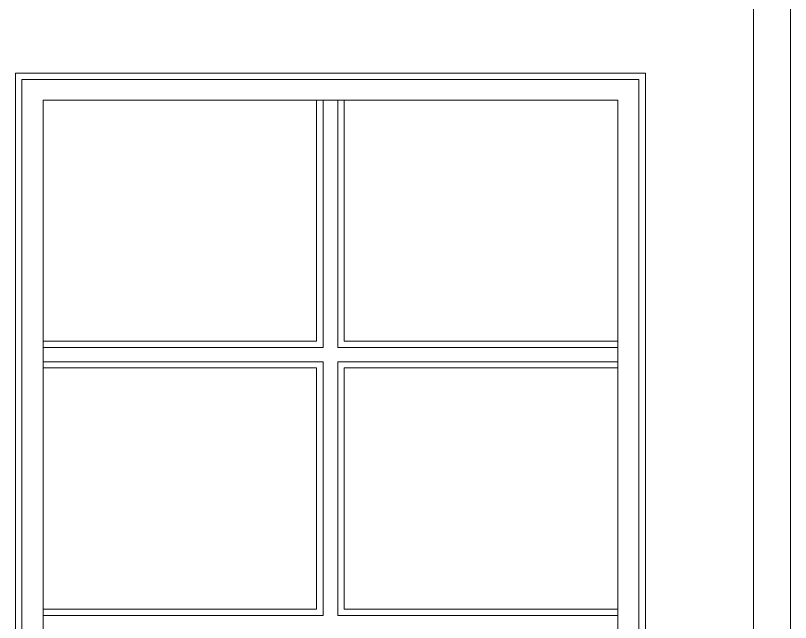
# Model space of a CAD drawing. Header units: inches. Extents: x -5096374 to -5070857, y -3259973 to -3243900.
# Drawn here: x -5079199.61 to -5079169.28, y -3259121.26 to -3259097.52 of the extents above; entities that cross this region are included whole.
import ezdxf

# ---------------------------------------------------------------- set-up
doc = ezdxf.new("R2010")
doc.units = ezdxf.units.IN
doc.header["$LTSCALE"] = 2
doc.header["$MEASUREMENT"] = 0
doc.layers.add('window', color=4, linetype='CONTINUOUS', lineweight=13)

msp = doc.modelspace()

# ---------------------------------------------------------------- linework, layer by layer
at = {"layer": 'window'}
for p, q in [((-5079169.283, -3259140.096), (-5079169.283, -3259094.096)), ((-5079170.729, -3259140.096), (-5079170.729, -3259095.678)), ((-5079199.606, -3259099.782), (-5079199.606, -3259140.096)), ((-5079199.606, -3259099.782), (-5079174.959, -3259099.782)), ((-5079174.959, -3259140.096), (-5079174.959, -3259099.782)), ((-5079199.354, -3259100.026), (-5079175.211, -3259100.026)), ((-5079199.354, -3259140.096), (-5079199.354, -3259100.026)), ((-5079175.211, -3259100.026), (-5079175.211, -3259140.096)), ((-5079198.526, -3259100.829), (-5079176.039, -3259100.829)), ((-5079198.526, -3259140.096), (-5079198.526, -3259100.829)), ((-5079187.823, -3259100.829), (-5079187.823, -3259110.259)), ((-5079187.571, -3259100.829), (-5079187.571, -3259110.503)), ((-5079186.995, -3259110.503), (-5079186.995, -3259100.829)), ((-5079186.743, -3259100.829), (-5079186.743, -3259110.259)), ((-5079176.039, -3259140.096), (-5079176.039, -3259100.829)), ((-5079198.526, -3259110.259), (-5079187.823, -3259110.259)), ((-5079186.743, -3259110.259), (-5079176.039, -3259110.259)), ((-5079187.571, -3259110.503), (-5079198.526, -3259110.503)), ((-5079176.039, -3259110.503), (-5079186.995, -3259110.503)), ((-5079198.526, -3259111.062), (-5079187.571, -3259111.062)), ((-5079187.571, -3259111.062), (-5079187.571, -3259120.98)), ((-5079186.995, -3259120.98), (-5079186.995, -3259111.062)), ((-5079186.995, -3259111.062), (-5079176.039, -3259111.062)), ((-5079198.526, -3259111.306), (-5079187.823, -3259111.306)), ((-5079187.823, -3259111.306), (-5079187.823, -3259120.735)), ((-5079186.743, -3259111.306), (-5079186.743, -3259120.735)), ((-5079186.743, -3259111.306), (-5079176.039, -3259111.306)), ((-5079198.526, -3259120.735), (-5079187.823, -3259120.735)), ((-5079186.743, -3259120.735), (-5079176.039, -3259120.735)), ((-5079187.571, -3259120.98), (-5079198.526, -3259120.98)), ((-5079176.039, -3259120.98), (-5079186.995, -3259120.98))]:
    msp.add_line(p, q, dxfattribs=at)

doc.saveas('drawing.dxf')
